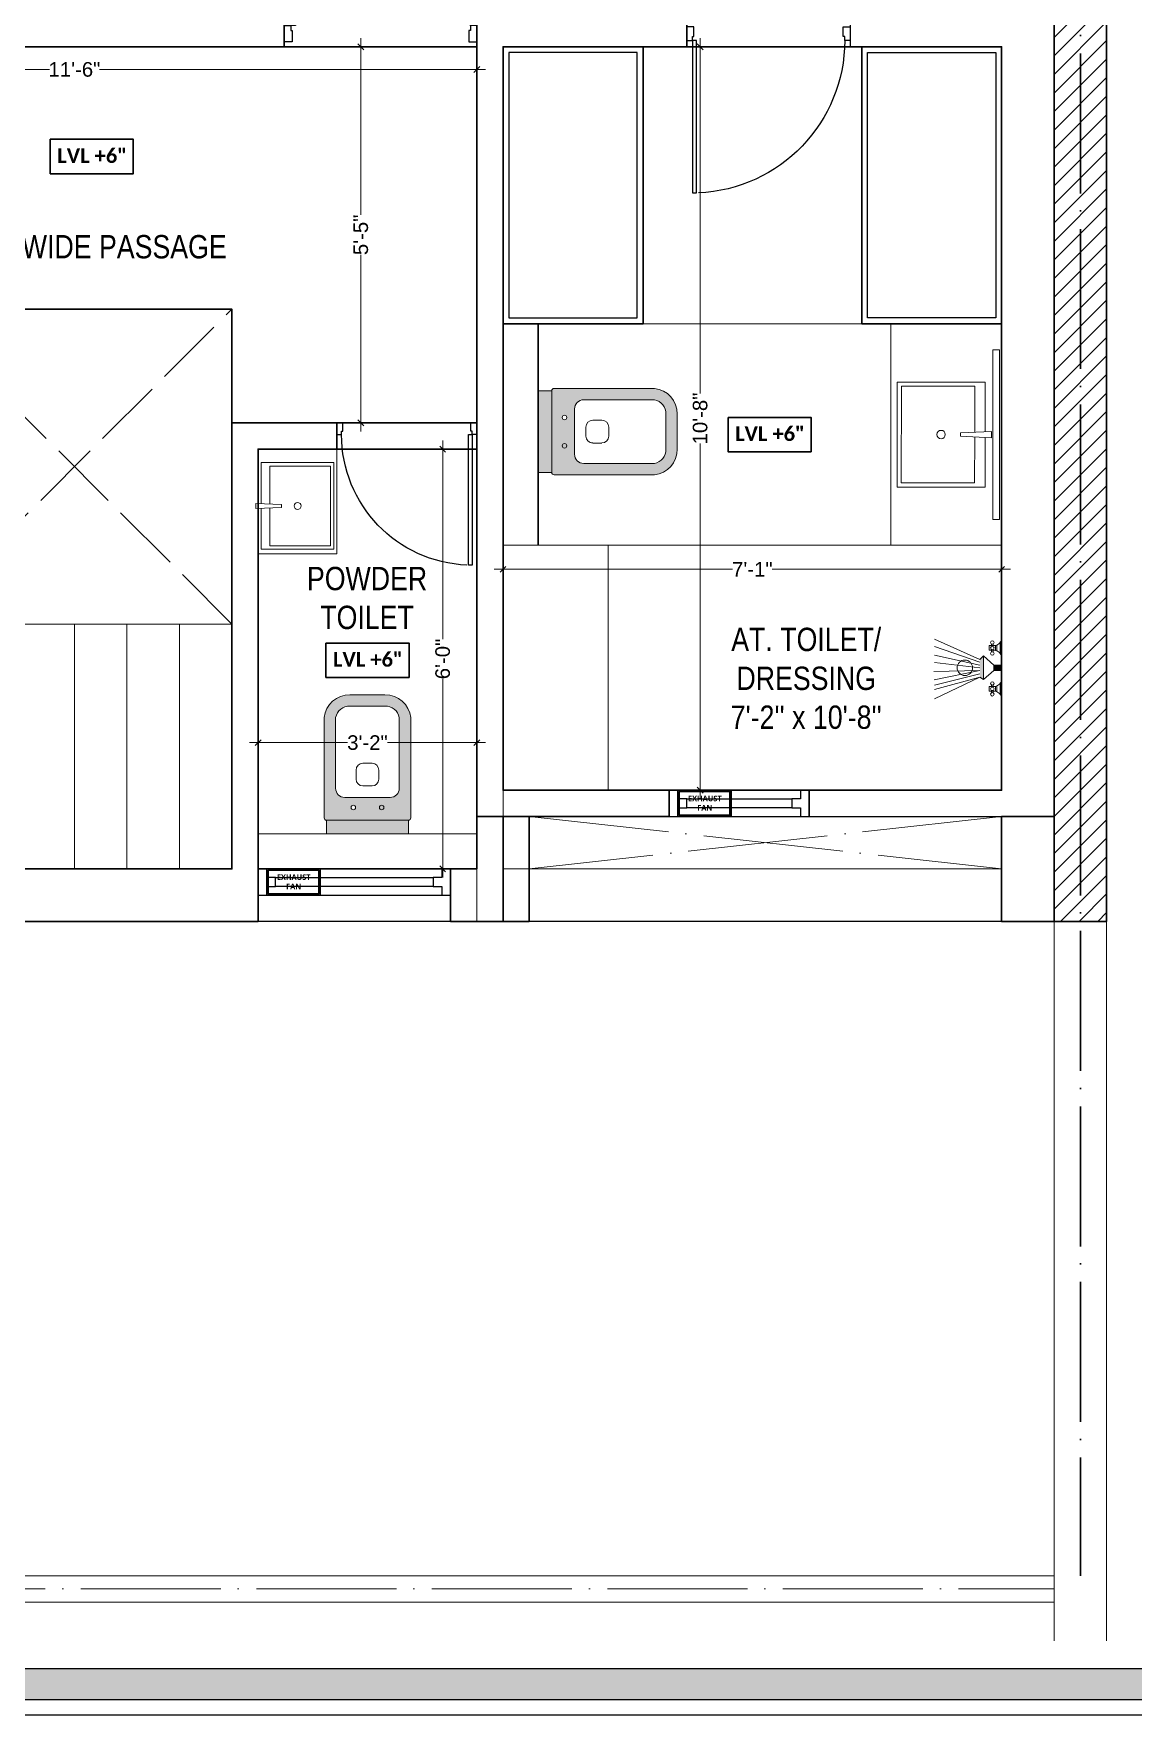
# Model space of a CAD drawing. Header units: millimetres. Extents: x 145796 to 148307, y -176303 to -174465.
# Drawn here: x 146322.7 to 146511.3, y -176303.3 to -176014.9 of the extents above; entities that cross this region are included whole.
import ezdxf

# ---------------------------------------------------------------- set-up
doc = ezdxf.new("R2010")
doc.units = ezdxf.units.MM
doc.header["$MEASUREMENT"] = 0
doc.header["$PDMODE"] = 2
doc.linetypes.add('ACAD_ISO02W100', pattern=[15, 12, -3])
doc.linetypes.add('ACAD_ISO04W100', pattern=[30, 24, -3, 0, -3])
doc.layers.get('Defpoints').update_dxf_attribs({"color": 220})
for name, color, linetype in [('AR DOOR', 40, 'Continuous'), ('AR ELE-5', 134, 'Continuous'), ('Labels and Texts', 8, 'Continuous')]:
    doc.layers.add(name, color=color, linetype=linetype)
for name, color, linetype, lineweight in [('COLUMN', 1, 'Continuous', 30), ('Electrical', 84, 'Continuous', 30), ('ELEVATION ( SPIRAL STAIR )', 250, 'Continuous', 9), ('FALSE CEILING', 6, 'Continuous', 30), ('FIRST FLOOR ( TEXT )', 7, 'Continuous', 9), ('FIRST FLOOR_( STAIR )', 251, 'Continuous', 9), ('FURNITURE', 32, 'Continuous', 9), ('GROUND FLOOR', 7, 'Continuous', 9), ('GROUND FLOOR  ( HATCH )', 251, 'Continuous', 9), ('GROUND FLOOR  ( PLINE )', 251, 'Continuous', 30), ('NAME PLATE', 7, 'Continuous', 25), ('SECOND FLOOR', 7, 'Continuous', 9), ('SECOND FLOOR  ( PLINE )', 251, 'Continuous', 30), ('SECOND FLOOR ( PLine )', 7, 'Continuous', 30), ('UTILITY', 48, 'Continuous', 9), ('wall', 7, 'Continuous', 30), ('X_PLOT', 1, 'Continuous', 9), ('XX~SLAB ( BEAM )~ ( DIM )', 7, 'Continuous', 9)]:
    doc.layers.add(name, color=color, linetype=linetype, lineweight=lineweight)
doc.layers.add('XX~SLAB ( PLINE )', color=251, linetype='Continuous', plot=False)
doc.styles.add('Aerial', font='arial.ttf')
doc.styles.add('century g', font='GOTHIC.TTF')
doc.styles.add('KATHA', font='swissc.ttf')
doc.styles.get("Standard").update_dxf_attribs({"font": 'arial.ttf', "height": 6})
doc.dimstyles.new('Cn_BT_9 ( BOLD )', dxfattribs={"dimtxt": 2.5, "dimasz": 1, "dimexe": 1.5, "dimexo": 0, "dimgap": 0.09, "dimtad": 0, "dimdec": 0, "dimzin": 3, "dimdsep": 46, "dimlunit": 4, "dimtxsty": 'Aerial', "dimblk": 'OBLIQUE', "dimcen": 0.09, "dimdle": 1.5, "dimclrd": 1, "dimclre": 1, "dimclrt": 5, "dimadec": 0, "dimazin": 0, "dimtfac": 0.75, "dimtdec": 0, "dimtofl": 0, "dimtmove": 0, "dimatfit": 3, "dimldrblk": 'OBLIQUE', "dimfxl": 0, "dimtolj": 1, "dimtzin": 0, "dimlwd": 15, "dimlwe": 15, "dimarcsym": 0})

# ---------------------------------------------------------------- blocks, each defined once
blk = doc.blocks.new('LAYOUT FILE')
at = {"layer": 'NAME PLATE', "true_color": 0xd39e00}
h = blk.add_hatch(color=42, dxfattribs=at)
h.paths.add_polyline_path([(3346889.83, -513806.18), (3346889.83, -514260.7), (3347535.56, -514260.7), (3347535.56, -513806.18)])
h.paths.add_polyline_path([(3346894.36, -513810.71), (3347531.03, -513810.71), (3347531.03, -514256.17), (3346894.36, -514256.17)], flags=16)
at = {"layer": 'NAME PLATE', "color": 42, "true_color": 0xd39e00}
for points in [[(3346887.56, -513803.91), (3347537.83, -513803.91), (3347537.83, -514262.96), (3346887.56, -514262.96)], [(3346889.83, -513806.18), (3347535.56, -513806.18), (3347535.56, -514260.7), (3346889.83, -514260.7)], [(3346894.36, -513810.71), (3347531.03, -513810.71), (3347531.03, -514256.17), (3346894.36, -514256.17)]]:
    blk.add_lwpolyline(points, close=True, dxfattribs=at)
blk = doc.blocks.new('A$C3EC62B37')
at = {"layer": 'FURNITURE', "lineweight": 30, "ltscale": 0.25, "true_color": 0xffffff}
h = blk.add_hatch(color=7, dxfattribs=at)
h.dxf.hatch_style = 1
h.paths.add_polyline_path([(-12.22, 0), (-12.22, 2.35), (-26.26, 2.35), (-26.26, 0)])
h.paths.add_polyline_path([(-26.26, 2.35), (-12.22, 2.35, 0.414214), (-11.83, 2.74), (-11.83, 19.96, 0.388639), (-16.24, 23.87), (-22.38, 23.87, 0.379499), (-26.65, 19.96), (-26.65, 2.74, 0.414214)])
h.paths.add_polyline_path([(-15.35, 6.26), (-23.13, 6.26, -0.414214), (-24.7, 7.83), (-24.7, 19.96, -0.349567), (-22.37, 21.91), (-16.24, 21.91, -0.364948), (-13.78, 19.96), (-13.78, 7.83, -0.414214)], flags=16)
h.paths.add_polyline_path([(-18.46, 8.22), (-20.02, 8.22, -0.414214), (-21.2, 9.39), (-21.2, 10.96, -0.414214), (-20.02, 12.13), (-18.46, 12.13, -0.414214), (-17.28, 10.96), (-17.28, 9.39, -0.414214)], flags=0)
h.paths.add_polyline_path([(-22.06, 4.53, -1), (-21.27, 4.53, -1)], flags=16)
at = {"layer": 'FURNITURE', "color": 0, "linetype": 'ByBlock', "lineweight": -2}
for p, q in [((-22.24, 23.87), (-16.24, 23.87)), ((-22.24, 21.91), (-16.24, 21.91)), ((-26.65, 2.74), (-26.65, 19.96)), ((-24.7, 7.83), (-24.7, 19.96)), ((-13.78, 7.83), (-13.78, 19.96)), ((-11.83, 2.74), (-11.83, 19.96)), ((-20.02, 12.13), (-18.46, 12.13)), ((-21.2, 9.39), (-21.2, 10.96)), ((-17.28, 9.39), (-17.28, 10.96)), ((-23.13, 6.26), (-15.35, 6.26)), ((-20.02, 8.22), (-18.46, 8.22)), ((-26.26, 2.35), (-12.22, 2.35)), ((-26.26, 2.35), (-26.26, 0)), ((-26.26, 0), (-12.22, 0)), ((-26.26, 0), (-12.22, 0)), ((-12.22, 2.35), (-12.22, 0))]:
    blk.add_line(p, q, dxfattribs=at)
for centre in [(-21.66, 4.53), (-16.81, 4.53)]:
    blk.add_circle(centre, 0.391, dxfattribs=at)
for centre, radius, start, end in [((-22.31, 19.5), 4.37, 89.0873, 174.0395), ((-16.17, 19.5), 4.37, 5.9605, 90.9127), ((-22.31, 19.48), 2.44, 88.437, 168.6348), ((-16.17, 19.48), 2.44, 11.3652, 91.563), ((-20.02, 10.96), 1.17, 90, 180), ((-18.46, 10.96), 1.17, 0, 90), ((-20.02, 9.39), 1.17, 180, 270), ((-18.46, 9.39), 1.17, 270, 0), ((-23.13, 7.83), 1.57, 180, 270), ((-15.35, 7.83), 1.57, 270, 0), ((-26.26, 2.74), 0.391, 180, 270), ((-12.22, 2.74), 0.391, 270, 0)]:
    blk.add_arc(centre, radius, start, end, dxfattribs=at)
blk = doc.blocks.new('*U142')
for points in [[(-40, 0), (0, 0), (0, 30), (10, 30), (10, 100), (-40, 100)], [(0, 0), (0, -1120), (30, -1120), (30, 0)], [(1160, 0), (1120, 0), (1120, 30), (1110, 30), (1110, 100), (1160, 100)]]:
    blk.add_lwpolyline(points, close=True)
at = {"layer": 'AR ELE-5', "linetype": 'ByBlock', "ltscale": 15}
blk.add_arc((-2, 1), 1122, 272.373, 359.9653, dxfattribs=at)
blk = doc.blocks.new('*U20')
for points in [[(-1160, 0), (-1120, 0), (-1120, 30), (-1110, 30), (-1110, 100), (-1160, 100)], [(0, 0), (0, -1120), (-30, -1120), (-30, 0)], [(40, 0), (0, 0), (0, 30), (-10, 30), (-10, 100), (40, 100)]]:
    blk.add_lwpolyline(points, close=True)
at = {"layer": 'AR ELE-5', "linetype": 'ByBlock', "ltscale": 15}
blk.add_arc((2, 1), 1122, 180.0347, 267.627, dxfattribs=at)
blk = doc.blocks.new('*U24')
for points in [[(-1160, 0), (-1120, 0), (-1120, 30), (-1110, 30), (-1110, 100), (-1160, 100)], [(0, 0), (0, -1120), (-30, -1120), (-30, 0)], [(40, 0), (0, 0), (0, 30), (-10, 30), (-10, 100), (40, 100)]]:
    blk.add_lwpolyline(points, close=True)
at = {"layer": 'AR ELE-5', "linetype": 'ByBlock', "ltscale": 15}
blk.add_arc((2, 1), 1122, 180.0347, 267.627, dxfattribs=at)
blk = doc.blocks.new('A$C07311617')
at = {"layer": 'UTILITY'}
h = blk.add_hatch(color=7, dxfattribs=at)
h.paths.add_polyline_path([(-3.13, 2.02), (-3.13, 0), (-3.74, 0), (-3.74, 0.46), (-3.74, 1.42)])
h.paths.add_polyline_path([(-3.13, 0), (-3.13, -0.46), (-3.13, -2.02), (-3.74, -1.59), (-3.74, -0.46), (-3.74, 0)])
h = blk.add_hatch(color=7, dxfattribs=at)
h.paths.add_polyline_path([(0, 0.46), (0, 0), (-1.35, 0), (-1.35, 0.46)])
h.paths.add_polyline_path([(0, 0), (0, -0.46), (-1.35, -0.46), (-1.35, 0)])
at = {"layer": 'UTILITY', "color": 7}
for p, q in [((-3.74, 1.42), (-11.52, 4.9)), ((-3.74, 0.94), (-11.52, 3.66)), ((-1.74, 3.79), (-1.74, 4.05)), ((-1.74, 2.99), (-1.74, 2.72)), ((-1.47, 3.79), (-1.47, 4.05)), ((-1.47, 2.99), (-1.47, 2.72)), ((-0.8, 3.9), (-0.8, 2.88)), ((-0.27, 2.44), (-0.27, 4.33)), ((-3.74, 0.46), (-11.52, 2.15)), ((-3.74, 0), (-11.52, 0.93)), ((-3.13, 2.02), (-3.74, 1.42)), ((-3.13, -0.46), (-3.13, 2.02)), ((-1.35, 0.46), (-3.13, 2.02)), ((-3.13, 0.46), (-3.13, 1.42)), ((-1.35, -0.46), (-1.35, 0.46)), ((-1.35, 0.46), (0, 0.46)), ((0, -0.46), (0, 0.46)), ((-3.74, -0.46), (-11.62, -0.61)), ((-3.74, -0.46), (-11.57, -2.09)), ((-3.74, -1.03), (-11.52, -2.96)), ((-3.74, -1.59), (-11.52, -5.3)), ((-3.74, -1.59), (-11.52, -3.73)), ((-3.74, -1.59), (-3.13, -2.02)), ((-3.13, -0.46), (-3.13, -2.02)), ((-1.35, -0.46), (-3.13, -2.02)), ((-1.35, -0.46), (0, -0.46)), ((-0.27, -2.68), (-0.27, -4.56)), ((-1.74, -3.22), (-1.74, -2.95)), ((-1.74, -4.02), (-1.74, -4.29)), ((-1.47, -3.22), (-1.47, -2.95)), ((-1.47, -4.02), (-1.47, -4.29)), ((-0.8, -4.13), (-0.8, -3.11))]:
    blk.add_line(p, q, dxfattribs=at)
for points in [[(-1.07, 2.99), (-2.14, 2.99), (-2.14, 3.79), (-1.07, 3.79)], [(-1.07, -3.22), (-2.14, -3.22), (-2.14, -4.02), (-1.07, -4.02)]]:
    blk.add_lwpolyline(points, close=True, dxfattribs=at)
for points in [[(-1.35, 0.46), (-3.13, 2.02)], [(-3.13, -2.02), (-1.35, -0.46)]]:
    blk.add_lwpolyline(points, dxfattribs=at)
for centre, radius in [((-1.6, 4.32), 0.298), ((-1.6, 3.39), 0.298), ((-6.31, 0), 1.33), ((-1.6, 2.45), 0.298), ((-1.6, -2.69), 0.298), ((-1.6, -3.62), 0.298), ((-1.6, -4.55), 0.298)]:
    blk.add_circle(centre, radius, dxfattribs=at)
for centre, start, end in [((-1.47, 5.26), 285.2551, 344.7449), ((-1.47, 1.52), 15.2551, 74.7449), ((-1.47, -1.75), 285.2551, 344.7449), ((-1.47, -5.49), 15.2551, 74.7449)]:
    blk.add_arc(centre, 1.52, start, end, dxfattribs=at)
blk = doc.blocks.new('A$C1B9B2090')
at = {"layer": 'Electrical', "ltscale": 10}
blk.add_line((0, 4.97), (10.08, 4.97), dxfattribs=at)
at = {"layer": 'Electrical', "ltscale": 2}
for points in [[(0, 0), (10.08, 0), (10.08, 4.97), (0, 4.97)], [(0.25, 0.25), (9.83, 0.25), (9.83, 4.72), (0.25, 4.72)]]:
    blk.add_lwpolyline(points, close=True, dxfattribs=at)
at = {"layer": 'Electrical', "ltscale": 2, "insert": (1.5, 3.92), "char_height": 1.05, "width": 7.1646, "attachment_point": 1}
blk.add_mtext('\\pxqc;{\\fMalgun Gothic|b1|i0|c0|p34;\\W5.565;\\C0;\\W1;EXHAUST \\P\\W7.7995;\\W1;FAN}', dxfattribs=at)
blk = doc.blocks.new('_Oblique')
at = {"layer": 'wall', "color": 0, "lineweight": -2}
blk.add_line((-0.5, -0.5), (0.5, 0.5), dxfattribs=at)
blk = doc.blocks.new('*D169')
at = {"layer": 'Defpoints', "color": 0, "ltscale": 10, "transparency": 16777216}
for p in [(146398.68, -176021.03), (146260.68, -176033.38), (146398.68, -176033.38)]:
    blk.add_point(p, dxfattribs=at)
at = {"layer": 'FURNITURE', "color": 1, "lineweight": 15, "ltscale": 10, "transparency": 16777216}
for p, q in [((146260.68, -176033.38), (146260.68, -176019.53)), ((146398.68, -176033.38), (146398.68, -176019.53)), ((146259.18, -176021.03), (146325.42, -176021.03)), ((146400.18, -176021.03), (146333.95, -176021.03))]:
    blk.add_line(p, q, dxfattribs=at)
at = {"layer": 'FURNITURE', "color": 1, "lineweight": 15, "ltscale": 10, "transparency": 16777216, "rotation": 180}
blk.add_blockref('_Oblique', (146260.68, -176021.03), dxfattribs=at)
at = {"layer": 'FURNITURE', "color": 1, "lineweight": 15, "ltscale": 10, "transparency": 16777216}
blk.add_blockref('_Oblique', (146398.68, -176021.03), dxfattribs=at)
at = {"layer": 'FURNITURE', "color": 5, "ltscale": 10, "transparency": 16777216, "insert": (146329.68, -176021.03), "char_height": 2.5, "attachment_point": 5, "style": 'Aerial'}
blk.add_mtext('\\A1;11\'-6"', dxfattribs=at)
blk = doc.blocks.new('*D180')
at = {"layer": 'Defpoints', "color": 0, "ltscale": 10, "transparency": 16777216}
for p in [(146381.16, -176017.14, -0.13), (146378.79, -176081.64), (146381.16, -176081.64, -0.13)]:
    blk.add_point(p, dxfattribs=at)
at = {"layer": 'FURNITURE', "color": 1, "lineweight": 15, "ltscale": 10, "transparency": 16777216}
for p, q in [((146381.16, -176017.14), (146377.29, -176017.14)), ((146378.79, -176015.64), (146378.79, -176045.98)), ((146378.79, -176083.14), (146378.79, -176052.8)), ((146381.16, -176081.64), (146377.29, -176081.64))]:
    blk.add_line(p, q, dxfattribs=at)
for p, rotation in [((146378.79, -176017.14), 90), ((146378.79, -176081.64), 270)]:
    blk.add_blockref('_Oblique', p, dxfattribs=dict(at, rotation=rotation))
at = {"layer": 'FURNITURE', "color": 5, "ltscale": 10, "transparency": 16777216, "insert": (146378.79, -176049.39), "char_height": 2.5, "attachment_point": 5, "rotation": 90, "style": 'Aerial'}
blk.add_mtext('\\A1;5\'-5"', dxfattribs=at)
blk = doc.blocks.new('*D181')
at = {"layer": 'Defpoints', "color": 0, "ltscale": 10, "transparency": 16777216}
for p in [(146383.68, -176086.14, -0.13), (146383.68, -176158.14, -0.13), (146392.83, -176158.14)]:
    blk.add_point(p, dxfattribs=at)
at = {"layer": 'FURNITURE', "color": 1, "lineweight": 15, "ltscale": 10, "transparency": 16777216}
for p, q in [((146383.68, -176086.14), (146394.33, -176086.14)), ((146392.83, -176084.64), (146392.83, -176118.72)), ((146392.83, -176159.64), (146392.83, -176125.56)), ((146383.68, -176158.14), (146394.33, -176158.14))]:
    blk.add_line(p, q, dxfattribs=at)
for p, rotation in [((146392.83, -176086.14), 90), ((146392.83, -176158.14), 270)]:
    blk.add_blockref('_Oblique', p, dxfattribs=dict(at, rotation=rotation))
at = {"layer": 'FURNITURE', "color": 5, "ltscale": 10, "transparency": 16777216, "insert": (146392.83, -176122.14), "char_height": 2.5, "attachment_point": 5, "rotation": 90, "style": 'Aerial'}
blk.add_mtext('\\A1;6\'-0"', dxfattribs=at)
blk = doc.blocks.new('*D182')
at = {"layer": 'Defpoints', "color": 0, "ltscale": 10, "transparency": 16777216}
for p in [(146361.18, -176138.28, -0.13), (146398.68, -176136.49), (146398.68, -176138.28, -0.13)]:
    blk.add_point(p, dxfattribs=at)
at = {"layer": 'FURNITURE', "color": 1, "lineweight": 15, "ltscale": 10, "transparency": 16777216}
for p, q in [((146361.18, -176138.28), (146361.18, -176134.99)), ((146398.68, -176138.28), (146398.68, -176134.99)), ((146359.68, -176136.49), (146376.52, -176136.49)), ((146400.18, -176136.49), (146383.35, -176136.49))]:
    blk.add_line(p, q, dxfattribs=at)
at = {"layer": 'FURNITURE', "color": 1, "lineweight": 15, "ltscale": 10, "transparency": 16777216, "rotation": 180}
blk.add_blockref('_Oblique', (146361.18, -176136.49), dxfattribs=at)
at = {"layer": 'FURNITURE', "color": 1, "lineweight": 15, "ltscale": 10, "transparency": 16777216}
blk.add_blockref('_Oblique', (146398.68, -176136.49), dxfattribs=at)
at = {"layer": 'FURNITURE', "color": 5, "ltscale": 10, "transparency": 16777216, "insert": (146379.93, -176136.49), "char_height": 2.5, "attachment_point": 5, "style": 'Aerial'}
blk.add_mtext('\\A1;3\'-2"', dxfattribs=at)
blk = doc.blocks.new('*D183')
at = {"layer": 'Defpoints', "color": 0, "ltscale": 10, "transparency": 16777216}
for p in [(146488.68, -176106.75), (146488.68, -176112.52, -0.13), (146403.18, -176123.64, -0.13)]:
    blk.add_point(p, dxfattribs=at)
at = {"layer": 'FURNITURE', "color": 1, "lineweight": 15, "ltscale": 10, "transparency": 16777216}
for p, q in [((146401.68, -176106.75), (146442.53, -176106.75)), ((146403.18, -176123.64), (146403.18, -176105.25)), ((146490.18, -176106.75), (146449.34, -176106.75)), ((146488.68, -176112.52), (146488.68, -176105.25))]:
    blk.add_line(p, q, dxfattribs=at)
at = {"layer": 'FURNITURE', "color": 1, "lineweight": 15, "ltscale": 10, "transparency": 16777216, "rotation": 180}
blk.add_blockref('_Oblique', (146403.18, -176106.75), dxfattribs=at)
at = {"layer": 'FURNITURE', "color": 1, "lineweight": 15, "ltscale": 10, "transparency": 16777216}
blk.add_blockref('_Oblique', (146488.68, -176106.75), dxfattribs=at)
at = {"layer": 'FURNITURE', "color": 5, "ltscale": 10, "transparency": 16777216, "insert": (146445.93, -176106.75), "char_height": 2.5, "attachment_point": 5, "style": 'Aerial'}
blk.add_mtext('\\A1;7\'-1"', dxfattribs=at)
blk = doc.blocks.new('*D184')
at = {"layer": 'Defpoints', "color": 0, "ltscale": 10, "transparency": 16777216}
for p in [(146445.93, -176017.14, -0.13), (146436.98, -176144.64), (146445.93, -176144.64, -0.13)]:
    blk.add_point(p, dxfattribs=at)
at = {"layer": 'FURNITURE', "color": 1, "lineweight": 15, "ltscale": 10, "transparency": 16777216}
for p, q in [((146445.93, -176017.14), (146435.48, -176017.14)), ((146436.98, -176015.64), (146436.98, -176076.62)), ((146436.98, -176146.14), (146436.98, -176085.16)), ((146445.93, -176144.64), (146435.48, -176144.64))]:
    blk.add_line(p, q, dxfattribs=at)
for p, rotation in [((146436.98, -176017.14), 90), ((146436.98, -176144.64), 270)]:
    blk.add_blockref('_Oblique', p, dxfattribs=dict(at, rotation=rotation))
at = {"layer": 'FURNITURE', "color": 5, "ltscale": 10, "transparency": 16777216, "insert": (146436.98, -176080.89), "char_height": 2.5, "attachment_point": 5, "rotation": 90, "style": 'Aerial'}
blk.add_mtext('\\A1;10\'-8"', dxfattribs=at)

msp = doc.modelspace()

# ---------------------------------------------------------------- hatches: boundary and pattern name
at = {"layer": 'GROUND FLOOR  ( HATCH )'}
h = msp.add_hatch(dxfattribs=at)
h.set_pattern_fill('ANSI31', color=6, scale=18, style=0)
h.set_pattern_definition([(45, (29965.9987, -13547.9652), (-1.590990258, 1.590990258), [])])
h.paths.add_polyline_path([(146506.68, -175823.64), (146497.68, -175823.64), (146497.68, -176167.14), (146506.68, -176167.14)])

# ---------------------------------------------------------------- linework, layer by layer
at = {"layer": 'COLUMN', "elevation": -0.13}
msp.add_lwpolyline([(146398.68, -176158.14), (146398.68, -176149.14), (146407.68, -176149.14), (146407.68, -176167.14), (146398.68, -176167.14)], dxfattribs=at)
msp.add_lwpolyline([(146488.68, -176149.14), (146497.68, -176149.14), (146497.68, -176167.14), (146488.68, -176167.14)], close=True, dxfattribs=at)
at = {"layer": 'ELEVATION ( SPIRAL STAIR )', "color": 5, "elevation": -0.13}
msp.add_lwpolyline([(146487.14, -176098.2), (146488.29, -176098.2), (146488.29, -176069.1), (146487.14, -176069.1)], close=True, dxfattribs=at)
at = {"layer": 'FALSE CEILING', "elevation": -0.13}
for points in [[(146260.68, -176062.14), (146356.68, -176062.14), (146356.68, -176081.64), (146398.68, -176081.64), (146398.68, -176017.14), (146260.68, -176017.14)], [(146403.18, -176144.64), (146403.18, -176017.14), (146488.68, -176017.14), (146488.68, -176144.64)], [(146361.18, -176086.14), (146398.68, -176086.14), (146398.68, -176158.14), (146361.18, -176158.14)]]:
    msp.add_lwpolyline(points, close=True, dxfattribs=at)
at = {"layer": 'FIRST FLOOR_( STAIR )'}
for p, q in [((146356.68, -176116.14, -0.13), (146260.68, -176116.14, -0.13)), ((146329.68, -176116.14, -0.13), (146329.68, -176158.14, -0.13)), ((146338.68, -176116.14, -0.13), (146338.68, -176158.14, -0.13)), ((146347.68, -176116.14, -0.13), (146347.68, -176158.14, -0.13))]:
    msp.add_line(p, q, dxfattribs=at)
at = {"layer": 'FURNITURE'}
msp.add_line((146469.68, -176102.64, -0.13), (146469.68, -176064.64, -0.13), dxfattribs=at)
at = {"layer": 'FURNITURE', "color": 9, "lineweight": 30, "true_color": 0xc7c8ca, "elevation": -0.13}
msp.add_lwpolyline([(146403.18, -176017.14), (146403.18, -176064.64), (146427.18, -176064.64), (146427.18, -176017.14), (146403.18, -176017.14)], dxfattribs=at)
msp.add_lwpolyline([(146464.68, -176017.14), (146488.68, -176017.14), (146488.68, -176064.64), (146464.68, -176064.64)], close=True, dxfattribs=at)
at = {"layer": 'FURNITURE', "color": 9, "lineweight": 25, "true_color": 0xc7c8ca, "elevation": -0.13}
for points in [[(146404.18, -176018.14), (146404.18, -176063.64), (146426.18, -176063.64), (146426.18, -176018.14)], [(146487.68, -176018.14), (146487.68, -176063.64), (146465.68, -176063.64), (146465.68, -176018.14)]]:
    msp.add_lwpolyline(points, close=True, dxfattribs=at)
at = {"layer": 'FURNITURE', "elevation": -0.13}
for points in [[(146485.86, -176084.14), (146485.85, -176092.65), (146470.75, -176092.64), (146470.77, -176074.64), (146485.87, -176074.65), (146485.86, -176083.16)], [(146484.06, -176084.05), (146484.05, -176091.93), (146471.47, -176091.92), (146471.49, -176075.36), (146484.06, -176075.37), (146484.06, -176083.25)], [(146361.7, -176096.3), (146361.71, -176103.33), (146374.18, -176103.33), (146374.17, -176088.45), (146361.69, -176088.46), (146361.7, -176095.49)], [(146363.18, -176096.23), (146363.2, -176102.74), (146373.59, -176102.73), (146373.57, -176089.04), (146363.18, -176089.05), (146363.18, -176095.56)]]:
    msp.add_lwpolyline(points, dxfattribs=at)
for points in [[(146481.64, -176083.36), (146481.64, -176083.93), (146486.94, -176084.19), (146486.94, -176083.11)], [(146374.68, -176086.14), (146361.18, -176086.14), (146361.18, -176104.1), (146374.68, -176104.1)], [(146365.18, -176095.66), (146365.18, -176096.13), (146360.8, -176096.34), (146360.8, -176095.45)], [(146403.18, -176102.64), (146421.18, -176102.64), (146421.18, -176144.64), (146403.18, -176144.64)]]:
    msp.add_lwpolyline(points, close=True, dxfattribs=at)
at = {"layer": 'FURNITURE'}
for centre, radius in [((146478.3, -176083.64, -0.13), 0.72), ((146367.95, -176095.89, -0.13), 0.595)]:
    msp.add_circle(centre, radius, dxfattribs=at)
at = {"layer": 'GROUND FLOOR'}
for p, q in [((146497.68, -175807.59, -0.13), (146497.68, -176290.52, -0.13)), ((146506.68, -175807.59, -0.13), (146506.68, -176290.52, -0.13)), ((146403.18, -176064.64, -0.13), (146488.68, -176064.64, -0.13)), ((146403.18, -176102.64, -0.13), (146488.68, -176102.64, -0.13)), ((146001.93, -176279.39, -0.13), (146497.68, -176279.39, -0.13)), ((145997.43, -176283.89, -0.13), (146497.68, -176283.89, -0.13))]:
    msp.add_line(p, q, dxfattribs=at)
at = {"layer": 'GROUND FLOOR', "color": 1, "linetype": 'ACAD_ISO04W100'}
msp.add_line((146502.18, -175807.59, -0.13), (146502.18, -176167.14, -0.13), dxfattribs=at)
at = {"layer": 'GROUND FLOOR', "color": 1, "linetype": 'ACAD_ISO04W100', "elevation": -0.13}
msp.add_lwpolyline([(146497.68, -175819.14), (145999.68, -175819.14), (145999.68, -176281.64), (146497.68, -176281.64)], dxfattribs=at)
at = {"layer": 'GROUND FLOOR', "color": 6, "lineweight": 30, "elevation": -0.13}
msp.add_lwpolyline([(146506.68, -175823.64), (146497.68, -175823.64), (146497.68, -176167.14), (146506.68, -176167.14)], close=True, dxfattribs=at)
at = {"layer": 'GROUND FLOOR  ( PLINE )', "elevation": -0.13}
msp.add_lwpolyline([(146409.18, -176064.64), (146409.18, -176102.64)], dxfattribs=at)
at = {"layer": 'Labels and Texts', "color": 1, "lineweight": 30, "ltscale": 0.3}
for points, elevation in [([(146325.53, -176033), (146339.78, -176033), (146339.78, -176038.9), (146325.53, -176038.9)], -0.25), ([(146441.76, -176080.69), (146456, -176080.69), (146456, -176086.59), (146441.76, -176086.59)], -0.13), ([(146372.81, -176119.41), (146387.06, -176119.41), (146387.06, -176125.31), (146372.81, -176125.31)], -0.13)]:
    msp.add_lwpolyline(points, close=True, dxfattribs=dict(at, elevation=elevation))
at = {"layer": 'SECOND FLOOR'}
for p, q in [((146398.68, -176017.14, -0.13), (146398.68, -176012.64, -0.13)), ((146462.69, -176012.64, -0.13), (146462.69, -176017.14, -0.13)), ((146320.18, -176017.14, -0.13), (146324.68, -176017.14, -0.13)), ((146398.68, -176017.14, -0.13), (146398.68, -176167.14, -0.13)), ((146398.68, -176017.14, -0.13), (146398.68, -176017.14, -0.13)), ((146403.18, -176017.14, -0.13), (146403.18, -176167.14, -0.13)), ((146488.68, -176017.14, -0.13), (146488.68, -176144.64, -0.13)), ((146356.68, -176081.64, -0.13), (146356.68, -176158.14, -0.13)), ((146398.68, -176081.64, -0.13), (146356.68, -176081.64, -0.13)), ((146361.18, -176086.14, -0.13), (146361.18, -176167.14, -0.13)), ((146403.18, -176144.64, -0.13), (146488.68, -176144.64, -0.13)), ((146403.18, -176149.14, -0.13), (146488.68, -176149.14, -0.13)), ((146488.68, -176149.14, -0.13), (146488.68, -176167.14, -0.13)), ((146398.68, -176152.14, -0.13), (146361.18, -176152.14, -0.13)), ((146356.68, -176158.14, -0.13), (146260.68, -176158.14, -0.13)), ((146488.68, -176158.14, -0.13), (146403.18, -176158.14, -0.13)), ((146497.68, -176167.14, -0.13), (146097.18, -176167.14, -0.13))]:
    msp.add_line(p, q, dxfattribs=at)
at = {"layer": 'SECOND FLOOR', "linetype": 'ACAD_ISO02W100', "ltscale": 0.7}
msp.add_line((146368.68, -176086.14, -0.13), (146398.68, -176086.14, -0.13), dxfattribs=at)
at = {"layer": 'SECOND FLOOR', "color": 1, "linetype": 'ACAD_ISO04W100'}
for p, q in [((146407.68, -176149.14, -0.13), (146488.68, -176158.14, -0.13)), ((146488.68, -176149.14, -0.13), (146407.68, -176158.14, -0.13))]:
    msp.add_line(p, q, dxfattribs=at)
at = {"layer": 'SECOND FLOOR  ( PLINE )', "elevation": -0.13}
msp.add_lwpolyline([(146320.18, -176017.14), (146301.68, -176017.14), (146301.68, -176012.64), (146320.18, -176012.64), (146320.18, -175862.64), (146250.18, -175862.64), (146250.18, -175858.14), (146395.68, -175858.14), (146395.68, -175862.64), (146325.19, -175862.64), (146325.19, -176012.64), (146365.67, -176012.64), (146365.67, -176017.14), (146324.68, -176017.14)], close=True, dxfattribs=at)
at = {"layer": 'SECOND FLOOR ( PLine )', "elevation": -0.13}
for points in [[(146398.68, -176167.14), (146398.68, -176167.14), (146403.18, -176167.14), (146403.18, -176149.14), (146431.68, -176149.14), (146431.68, -176144.64), (146403.18, -176144.64), (146403.18, -176017.14), (146434.7, -176017.14), (146434.7, -176012.64), (146398.68, -176012.64), (146398.68, -176017.14), (146398.68, -176017.14), (146398.68, -176158.14)], [(146398.68, -176158.14), (146394.18, -176158.14), (146394.18, -176167.14), (146398.68, -176167.14)]]:
    msp.add_lwpolyline(points, dxfattribs=at)
msp.add_lwpolyline([(146361.18, -176081.64), (146374.68, -176081.64), (146374.68, -176086.14), (146361.18, -176086.14), (146361.18, -176086.14), (146361.18, -176167.14), (146298.18, -176167.14), (146298.18, -176158.14), (146356.68, -176158.14), (146356.68, -176081.64)], close=True, dxfattribs=at)
at = {"layer": 'X_PLOT', "linetype": 'ACAD_ISO04W100', "lineweight": 30}
msp.add_line((146502.18, -175807.59, -0.13), (146502.18, -176279.39, -0.13), dxfattribs=at)
at = {"layer": 'XX~SLAB ( BEAM )~ ( DIM )', "linetype": 'ACAD_ISO02W100'}
for p, q in [((146356.68, -176116.14, -0.13), (146302.68, -176062.14, -0.13)), ((146302.68, -176116.14, -0.13), (146356.68, -176062.14, -0.13))]:
    msp.add_line(p, q, dxfattribs=at)
at = {"layer": 'XX~SLAB ( BEAM )~ ( DIM )', "elevation": -0.13}
msp.add_lwpolyline([(146302.68, -176062.14), (146356.68, -176062.14), (146356.68, -176116.14), (146302.68, -176116.14)], close=True, dxfattribs=at)
at = {"layer": 'XX~SLAB ( PLINE )'}
msp.add_line((146398.68, -176158.14, -0.13), (146361.18, -176158.14, -0.13), dxfattribs=at)
at = {"layer": 'XX~SLAB ( PLINE )', "elevation": -0.13}
for points in [[(146092.68, -175858.14), (146497.68, -175858.14), (146497.68, -176167.14), (146488.68, -176167.14), (146468.88, -176167.14), (146428.54, -176167.14), (146403.18, -176167.14), (146256.18, -176167.14), (146182.94, -176167.14), (146092.68, -176167.14)], [(146455.68, -176144.64), (146454.18, -176144.64), (146454.18, -176146.14), (146452.68, -176146.14), (146452.68, -176147.64), (146434.68, -176147.64), (146434.68, -176146.14), (146433.18, -176146.14), (146433.18, -176144.64), (146431.68, -176144.64), (146431.68, -176149.14), (146433.18, -176149.14), (146433.18, -176147.64), (146434.68, -176147.64), (146434.68, -176146.14), (146452.68, -176146.14), (146452.68, -176147.64), (146454.18, -176147.64), (146454.18, -176149.14), (146455.68, -176149.14), (146455.68, -176144.64), (146431.68, -176144.64), (146431.68, -176149.14), (146455.68, -176149.14)], [(146394.18, -176158.14), (146392.68, -176158.14), (146392.68, -176159.64), (146391.18, -176159.64), (146391.18, -176161.14), (146364.18, -176161.14), (146364.18, -176159.64), (146362.68, -176159.64), (146362.68, -176158.14), (146361.18, -176158.14), (146361.18, -176162.64), (146362.68, -176162.64), (146362.68, -176161.14), (146364.18, -176161.14), (146364.18, -176159.64), (146391.18, -176159.64), (146391.18, -176161.14), (146392.68, -176161.14), (146392.68, -176162.64), (146394.18, -176162.64), (146394.18, -176158.14), (146361.18, -176158.14), (146361.18, -176162.64), (146394.18, -176162.64)]]:
    msp.add_lwpolyline(points, close=True, dxfattribs=at)
msp.add_lwpolyline([(146488.68, -175887.64), (146488.68, -176012.64), (146462.69, -176012.64), (146462.69, -176017.14), (146488.68, -176017.14), (146488.68, -176144.64), (146455.68, -176144.64), (146455.68, -176149.14), (146488.68, -176149.14), (146488.68, -176167.14), (146497.68, -176167.14), (146497.68, -175858.14), (146454.68, -175858.14), (146454.68, -175862.64), (146484.68, -175862.64), (146484.68, -175887.64), (146488.68, -175887.64), (146488.68, -176012.64)], dxfattribs=at)

# ---------------------------------------------------------------- block references
at = {"xscale": 0.9052782660299882, "yscale": 0.9052782660299882, "zscale": 0.9052782660299882}
for p in [(146433.18, -176149.14, -0.13), (146362.68, -176162.64, -0.13)]:
    msp.add_blockref('A$C1B9B2090', p, dxfattribs=at)
at = {"layer": 'AR DOOR', "linetype": 'ByBlock', "lineweight": -2, "extrusion": (0, 0, -1), "xscale": -0.02751314974223089, "yscale": 0.02751314974223089, "zscale": -0.02751314974223089, "rotation": 180}
msp.add_blockref('*U20', (-146366.77, -176013.51, 0.13), dxfattribs=at)
at = {"layer": 'AR DOOR', "linetype": 'ByBlock', "lineweight": -2, "extrusion": (0, 0, -1)}
for name, p, xscale, yscale, zscale in [('*U24', (-146435.64, -176016.06, 0.13), 0.02332576642091615, 0.02332576642091615, -0.02332576642091615), ('*U142', (-146397.88, -176083.64, 0.13), 0.02000000000004664, 0.02000000000004664, -0.02000000000004664)]:
    msp.add_blockref(name, p, dxfattribs=dict(at, xscale=xscale, yscale=yscale, zscale=zscale))
at = {"layer": 'FURNITURE', "rotation": 270.0000000028459}
msp.add_blockref('A$C3EC62B37', (146409.18, -176102.38, -0.13), dxfattribs=at)
at = {"layer": 'FURNITURE', "lineweight": 18, "rotation": 0.03312803684924393}
msp.add_blockref('A$C07311617', (146488.68, -176123.64, -0.13), dxfattribs=at)
at = {"layer": 'FURNITURE'}
msp.add_blockref('A$C3EC62B37', (146399.17, -176152.14, -0.13), dxfattribs=at)
at = {"layer": 'NAME PLATE', "lineweight": 0, "xscale": 1.177281420706103, "yscale": 1.177281420706103, "zscale": 1.177281420706103}
msp.add_blockref('LAYOUT FILE', (-3794303.8, 429128.91), dxfattribs=at)

# ---------------------------------------------------------------- texts
at = {"layer": 'FIRST FLOOR ( TEXT )', "char_height": 4, "attachment_point": 5, "style": 'KATHA'}
for s, insert in [('3\' 9" WIDE PASSAGE', (146333.15, -176051.45, -0.13)), ('POWDER\\PTOILET', (146379.86, -176111.7)), ("AT. TOILET/\\PDRESSING\\P7'-2'' x 10'-8''", (146455.17, -176125.48, -0.13))]:
    msp.add_mtext(s, dxfattribs=dict(at, insert=insert))
at = {"layer": 'NAME PLATE', "color": 251, "true_color": 0x636466, "char_height": 2.5, "attachment_point": 5, "style": 'century g'}
for insert in [(146332.73, -176035.82, -0.25), (146448.96, -176083.5, -0.13), (146380.01, -176122.22, -0.13)]:
    msp.add_mtext_dynamic_manual_height_columns('\\A1;{\\fCalibri|b1|i0|c0|p34;\\C256;\\c0;LVL +6"}', width=51.7191, gutter_width=1, heights=[0], dxfattribs=dict(at, insert=insert))

# ---------------------------------------------------------------- dimensions: what is measured, and where the dimension line sits
at = {"layer": 'FURNITURE', "ltscale": 10}
for base, p1, p2, picture, middle in [((146378.78513106, -176081.63956647), (146381.15953869, -176017.13956647, -0.12563461), (146381.15953869, -176081.63956647, -0.12563461), '*D180', (146378.78513106, -176049.38956647)), ((146436.98382, -176144.63958), (146445.93461, -176017.13957, -0.12563), (146445.93461, -176144.63958, -0.12563), '*D184', (146436.98382, -176080.88957)), ((146392.83, -176158.14), (146383.68, -176086.14, -0.13), (146383.68, -176158.14, -0.13), '*D181', (146392.83, -176122.14))]:
    dim = msp.add_linear_dim(base=base, p1=p1, p2=p2, angle=90, dimstyle='Cn_BT_9 ( BOLD )', dxfattribs=at)
    dim.commit()
    dim.dimension.update_dxf_attribs({"geometry": picture, "text_midpoint": middle})
for base, p1, p2, picture, middle in [((146398.68, -176021.03, -0.13), (146260.68, -176033.38, -0.13), (146398.68, -176033.38, -0.13), '*D169', (146329.68, -176021.03, -0.13)), ((146488.6846, -176106.7503), (146403.1847, -176123.6396, -0.1256), (146488.6846, -176112.5167, -0.1256), '*D183', (146445.9347, -176106.7503)), ((146398.68465346, -176136.490025), (146361.18465346, -176138.27964888, -0.12563461), (146398.68465346, -176138.27964888, -0.12563461), '*D182', (146379.93465346, -176136.490025))]:
    dim = msp.add_linear_dim(base=base, p1=p1, p2=p2, dimstyle='Cn_BT_9 ( BOLD )', dxfattribs=at)
    dim.commit()
    dim.dimension.update_dxf_attribs({"geometry": picture, "text_midpoint": middle})

doc.saveas('drawing.dxf')
